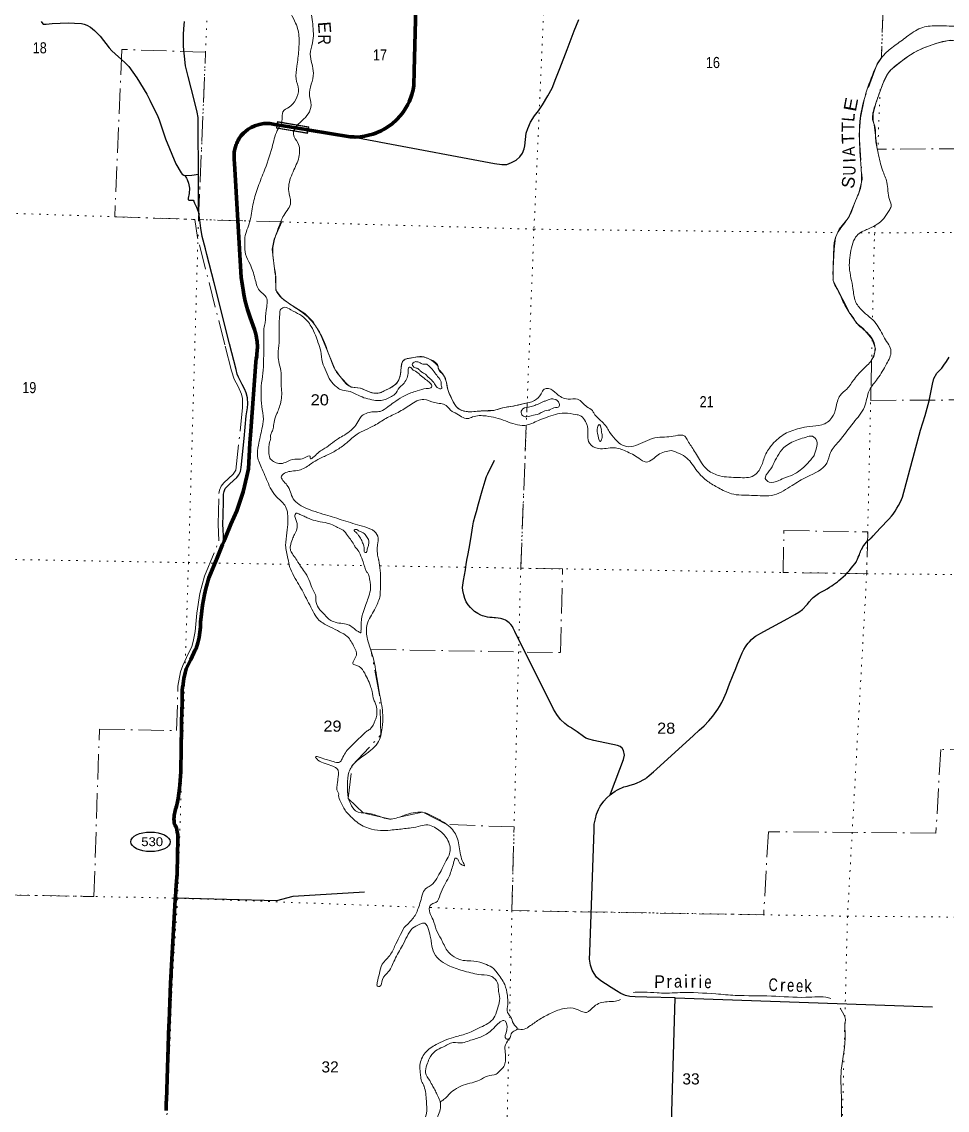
# Model space of a CAD drawing. Header units: feet. Extents: x -1048576 to 137166, y -268550 to 2097152.
# Drawn here: x -138316 to -123722, y 295229 to 312388 of the extents above; entities that cross this region are included whole.
import ezdxf
from ezdxf.enums import TextEntityAlignment as Align

# ---------------------------------------------------------------- set-up
doc = ezdxf.new("R2010")
doc.units = ezdxf.units.FT
doc.header["$LTSCALE"] = 80
doc.linetypes.add('DOT_DASHED', pattern=[7.7, 5, -1.2, 0.3, -1.2])
doc.linetypes.add('DOTTED', pattern=[1.5, 0.3, -1.2])
for name, color, linetype, lineweight in [('17', 7, 'Continuous', 25), ('23', 7, 'Continuous', 70), ('29', 7, 'Continuous', 25), ('39', 7, 'Continuous', 13), ('44', 7, 'DOT_DASHED', 13), ('59', 7, 'Continuous', 13), ('7', 7, 'DOTTED', 13)]:
    doc.layers.add(name, color=color, linetype=linetype, lineweight=lineweight)
doc.layers.add('41', color=7, linetype='Continuous')

msp = doc.modelspace()

# ---------------------------------------------------------------- linework, layer by layer
at = {"layer": '17'}
msp.add_ellipse((-136286.39, 299460.54), major_axis=(309.24, -1), ratio=0.500121, dxfattribs=at)
at = {"layer": '23'}
for points in [[(-133104.69, 310572.77), (-133072.75, 310571.78), (-133057.2, 310571.3), (-132974.45, 310576.37), (-132912.81, 310584.4), (-132848.22, 310597.91), (-132777.72, 310618.18), (-132733.15, 310633.02), (-132728.64, 310634.9), (-132701.03, 310646.46), (-132674.64, 310657.5), (-132651.03, 310669.24), (-132635.31, 310677.06), (-132611.65, 310689.5), (-132561.84, 310719.24), (-132477.47, 310779.49), (-132407.97, 310842.65), (-132346.16, 310909.02), (-132304.21, 310963.3), (-132277.17, 311002.98), (-132229.19, 311082.58), (-132207.34, 311128.24), (-132180.67, 311194.48), (-132166.07, 311243.36), (-132145.79, 311314.93), (-132134.49, 311381.3), (-132129.64, 311614.46), (-132018.3, 315829.45)], [(-134630.06, 307482.21), (-134645.98, 307538.85), (-134713.85, 307726.21), (-134755.67, 307850.26), (-134794.6, 307982.96), (-134811.9, 308086.82), (-134824.88, 308161.82), (-134834.98, 308223.85), (-134845.07, 308295.97), (-134855.16, 308355.11), (-134960.41, 310155.93), (-134965.19, 310214.2), (-134966.89, 310239.42), (-134967.57, 310256.46), (-134968.25, 310276.56), (-134966.55, 310304.16), (-134965.19, 310330.74), (-134960.76, 310357.31), (-134950.88, 310400.59), (-134934.36, 310454.08), (-134926.19, 310472.82), (-134917.67, 310491.9), (-134906.09, 310515.41), (-134890.74, 310541.43), (-134853.91, 310593.38), (-134821.81, 310629.28), (-134789.23, 310660.46), (-134748.62, 310692.57), (-134700.94, 310720.44), (-134643.11, 310748.54), (-134572.05, 310770.5), (-134496.39, 310782.78), (-134448.46, 310783.72), (-134405.72, 310781.73), (-134323.8, 310768.05), (-133800.23, 310681.8), (-133779.91, 310678.5), (-133138.43, 310574.4), (-133122.75, 310573.64), (-133104.69, 310572.77)], [(-135890.19, 298593.82), (-135879.95, 298776.7), (-135869.01, 298896.28), (-135865.64, 298970.39), (-135853.79, 299509.44), (-135857.02, 299567.92), (-135863.48, 299620.23), (-135877, 299678.83), (-135880.13, 299688.33), (-135885.61, 299698.84), (-135897.45, 299720.98), (-135908.63, 299743.11), (-135911.24, 299749.03), (-135913.08, 299755.2), (-135913.99, 299761.45), (-135915.51, 299786.04), (-135915.73, 299820.69), (-135914.17, 299855.8), (-135910.81, 299882.86), (-135905, 299920.42), (-135896.51, 299955.3), (-135885.33, 299989.96), (-135877.15, 300020.29), (-135867.77, 300062.41), (-135851.4, 300143.52), (-135828.42, 300299.28), (-135815.97, 300426.77), (-135808.53, 300561.9), (-135803.13, 300941.81), (-135802.22, 301025.16), (-135799.19, 301193.67), (-135795.25, 301349.47), (-135788.97, 301661.42), (-135788.82, 301689.08), (-135787.38, 301742.24), (-135787.3, 301745.19), (-135786.92, 301773.68), (-135785.98, 301816.04), (-135785.45, 301833.85), (-135785.3, 301848.32), (-135784.77, 301856.58), (-135781.2, 301889.37), (-135779.16, 301906.5), (-135778.78, 301908.92), (-135760.91, 302034.82), (-135740.49, 302122.69), (-135722.23, 302188.05), (-135704.74, 302227.93), (-135652.55, 302332.58), (-135630.06, 302380.8), (-135602.34, 302439.06), (-135585.47, 302474.02), (-135566.99, 302510.58), (-135540.48, 302597.77), (-135520.59, 302681.35), (-135506.13, 302766.53), (-135498.9, 302844.48), (-135495.69, 302922.84), (-135482.44, 303055.43), (-135467.17, 303192.05), (-135435.84, 303361.61), (-135413.35, 303455.64), (-135364.35, 303621.18), (-135237.42, 303937.01), (-135150.26, 304145.34), (-135139.66, 304170.76), (-135127.12, 304200.82), (-135119.97, 304220.76), (-135110.81, 304246.31), (-135018.79, 304466.21), (-134926.77, 304675.88), (-134827.08, 304980.16), (-134765.73, 305225.64), (-134742.72, 305338.14), (-134732.5, 305537.59), (-134717.16, 305747.26), (-134702.65, 305940.59), (-134627.52, 307022.96), (-134618.39, 307077.37), (-134611.34, 307111.82), (-134606.91, 307143.66), (-134602.08, 307210.21), (-134600.65, 307253.93), (-134601.1, 307292.94), (-134602.67, 307318.52), (-134604.75, 307345.4), (-134608.41, 307374.89), (-134612.84, 307404.39), (-134619.89, 307440.19), (-134630.06, 307482.21)], [(-136039.45, 295222.38), (-136038.01, 295281.9), (-136037.04, 295334), (-136036.58, 295359), (-136035.07, 295384), (-135995.09, 296575.34), (-135994.25, 296600.34), (-135993.79, 296625.34), (-135973.15, 297229.64), (-135897.87, 298543.82), (-135896.44, 298568.82), (-135890.19, 298593.82)]]:
    msp.add_lwpolyline(points, dxfattribs=at)
at = {"layer": '29'}
for p, q in [((-135531.6, 309482.51), (-135531.61, 309969.34)), ((-128094.38, 294270.2), (-128011.63, 297003.43)), ((-128011.63, 297003.43), (-123956.01, 296860.87))]:
    msp.add_line(p, q, dxfattribs=at)
for points in [[(-138012.58, 312392.7), (-137999.52, 312374.04), (-137978.88, 312351.74), (-137958.36, 312348.01), (-137930.37, 312351.74), (-137834.44, 312363.01), (-137583.66, 312372.3), (-137484.53, 312368.53), (-137373.73, 312360.13), (-137333.43, 312351.74), (-137292.39, 312336.82), (-137231.32, 312304.78), (-137169.27, 312252.87), (-137082.54, 312162.35), (-136936.64, 311975.47), (-136896.92, 311932.01), (-136688.55, 311744.14), (-136630.15, 311682.03), (-136501.26, 311503.88), (-136342.57, 311247.99), (-136294.37, 311154.11), (-136173.12, 310894.81), (-136150.48, 310839.78), (-136047.13, 310544.51), (-135885.06, 310151.04), (-135803.77, 310004.98), (-135786.98, 309986.33), (-135759, 309967.68), (-135733.15, 309962.02), (-135631.94, 309970.17), (-135530.95, 309987.27)], [(-135531.61, 309969.34), (-135527.31, 310085.84), (-135534.9, 310643.18), (-135534.9, 310878.24), (-135550.06, 310964.18), (-135593.01, 311136.06), (-135646.07, 311343.33), (-135691.56, 311522.79), (-135731.98, 311694.67), (-135766.1, 311997.98), (-135766.1, 312185.02), (-135758.52, 312276.02), (-135750.94, 312392.29)], [(-133104.69, 310572.77), (-133072.75, 310568.25), (-132706, 310499.39), (-132656, 310490.01), (-130863.24, 310153.45), (-130746.63, 310138.87), (-130667.92, 310140.33), (-130595.04, 310168.03), (-130522.18, 310204), (-130462.4, 310258.43), (-130418.68, 310315.3), (-130395.36, 310382.37), (-130385.15, 310431.94), (-130362.56, 310630.24), (-130337.78, 310706.06), (-130292.6, 310803.75), (-130232.84, 310905.82), (-130170.16, 310986.01), (-130103.11, 311076.41), (-130018.57, 311218.21), (-129952.98, 311342.14), (-129894.68, 311492.33), (-129829.09, 311649.8), (-129716.85, 311948.7), (-129603.67, 312247.67), (-129531.91, 312425.57)], [(-135745.84, 309964.8), (-135717.96, 309922.9), (-135706.05, 309900.82), (-135686.24, 309844.56), (-135672.3, 309766.69), (-135676.02, 309679.79), (-135691.62, 309605.27), (-135689.97, 309585.26), (-135682.51, 309577.8), (-135672.01, 309574.55), (-135650.8, 309574.06), (-135628.41, 309577.8), (-135615.36, 309574.06), (-135602.3, 309561.01), (-135590.06, 309528.46), (-135558.96, 309465.16), (-135520.48, 309356.87)], [(-135131.19, 304196.93), (-135143.55, 304468.58), (-135137.74, 304606.02), (-135136.78, 304835.42), (-135133.87, 304941.88), (-135126.13, 304983.5), (-135108.72, 305028.99), (-135073.88, 305068.68), (-135037.12, 305102.55), (-134926.81, 305205.15), (-134894.39, 305243.87), (-134867.3, 305297.1), (-134854.72, 305361.95), (-134810.21, 305819.77), (-134776.35, 306176.92), (-134758.44, 306301.31), (-134753.61, 306367.13), (-134758.44, 306459.08), (-134778.76, 306540.38), (-134801.98, 306602.33), (-134839.72, 306671.05), (-134872.62, 306733.96), (-134899.71, 306786.23), (-134918.09, 306833.65), (-134937.44, 306905.28), (-135039.53, 307310.83), (-135280.45, 308270.02), (-135395.59, 308721.06), (-135420.28, 308809.16), (-135470.06, 309001.04), (-135493.13, 309132.21), (-135507.69, 309258.51), (-135527.12, 309407.89), (-135531.6, 309482.51)], [(-126612.74, 302776.33), (-126237.98, 302981.08), (-126123.3, 303043.39), (-126063.98, 303078.99), (-126005.64, 303124.49), (-125936.81, 303194.21), (-125923.58, 303207.57), (-125897.88, 303244.16), (-125857.47, 303290.64), (-125836.46, 303309.44), (-125796.16, 303341.59), (-125750.18, 303374.72), (-125703.71, 303399.94), (-125660.21, 303422.69), (-125614.73, 303448.9), (-125576.66, 303473.13), (-125543.05, 303493.9), (-125513.88, 303514.67), (-125485.7, 303535.94), (-125455.05, 303559.67), (-125428.85, 303581.43), (-125397.95, 303606.65), (-125362.86, 303637.31), (-125328.25, 303671.44), (-125298.09, 303702.1), (-125263.98, 303739.18), (-125236.79, 303772.32), (-125206.14, 303808.91), (-125178.71, 303844.04), (-125159.92, 303868.76), (-125151.52, 303884.09), (-125138.17, 303917.23), (-125125.81, 303945.42), (-125113.33, 303975.09), (-125107.64, 303990.66), (-125098.74, 304010.94), (-125090.58, 304031.22), (-125082.43, 304052.48), (-125077.48, 304063.61), (-125070.56, 304076.46), (-125052.82, 304109.15), (-125036.76, 304133.88), (-125016.98, 304159.84), (-124996.22, 304184.57), (-124972.49, 304208.55), (-124945.05, 304232.79), (-124926.88, 304245.88), (-124918.47, 304253.54), (-124891.53, 304281.48), (-124777.58, 304403.63), (-124644.84, 304544.32), (-124598.86, 304593.78), (-124576.74, 304624.08), (-124544.11, 304674.02), (-124514.95, 304719.03), (-124491.22, 304762.54), (-124460.57, 304822.38), (-124426.95, 304896.07), (-124144.9, 305950.83), (-124072.58, 306181.42), (-124007.8, 306410.51), (-123956.57, 306672.75), (-123934.73, 306766.2), (-123888.02, 306847.58), (-123809.68, 306925.95), (-123776.53, 306974.18), (-123732.84, 307031.45), (-123689.15, 307102.29)], [(-131078.05, 303035.85), (-131123.25, 303059.05), (-131175.76, 303093.86), (-131240.92, 303152.71), (-131276.99, 303198.28), (-131306.09, 303243.84), (-131331.39, 303297), (-131347.21, 303352.69), (-131362.71, 303421.67), (-131365.24, 303471.04), (-131362.71, 303507.74), (-131351.32, 303577.99), (-131320.32, 303750.13), (-131307.03, 303831.77), (-131295.64, 303898.85), (-131277.93, 304001.36), (-131252.62, 304144.39), (-131225.42, 304307.03), (-131201.38, 304443.1), (-131191.26, 304507.17), (-131165.95, 304598.93), (-131146.97, 304668.55), (-131112.81, 304789.42), (-131054.58, 304992.78), (-131008.62, 305152.13), (-130987.21, 305222.04), (-130968.95, 305260.46), (-130862.43, 305474.6)], [(-130602.88, 302886.92), (-130614.52, 302899.41), (-130630.97, 302914.6), (-130650.89, 302930.74), (-130671.14, 302944.66), (-130686.96, 302953.21), (-130716.78, 302966.34), (-130744.61, 302975.51), (-130766.75, 302981.21), (-130803.13, 302986.27), (-130845.2, 302990.07), (-130867.98, 302991.97), (-130897.4, 302994.5), (-130934.09, 302997.66), (-130971.73, 303002.72), (-131011.27, 303012.53), (-131030.58, 303018.07), (-131052.24, 303025.35), (-131078.05, 303035.85)], [(-129037.46, 300202.14), (-129018.04, 300260.81), (-128829.51, 300759.49), (-128811.8, 300826.58), (-128825.72, 300899.99), (-128849.76, 300934.16), (-128880.12, 300960.74), (-128919.35, 300977.2), (-129297.04, 301056.94), (-129375.48, 301080.99), (-129422.3, 301096.18), (-129458.99, 301118.96), (-129560.21, 301196.17), (-129634.38, 301249.01), (-129646.72, 301255.97), (-129699.39, 301283.51), (-129754.27, 301325.9), (-129819.6, 301388.56), (-129880.33, 301467.03), (-129932.05, 301553.1), (-130538.6, 302773.79), (-130566.75, 302829.8), (-130579.41, 302856.69), (-130602.88, 302886.92)], [(-128649.29, 300375.28), (-128610.12, 300390.81), (-128565.8, 300411.39), (-128515.54, 300436.73), (-128477.55, 300459.69), (-128456.97, 300473.54), (-128420.96, 300504.82), (-128354.88, 300564.59), (-128308.57, 300606.95), (-127723.26, 301139.05), (-127635.96, 301218.09), (-127555.02, 301291.4), (-127479.83, 301367.26), (-127417.38, 301442.48), (-127341.86, 301549.58), (-127313.31, 301593.6), (-127276.15, 301658.29), (-127243.26, 301724.84), (-127204.6, 301821.88), (-127170.39, 301909.25), (-127143.25, 301977.14), (-127117.22, 302040.97), (-127086.28, 302117.36), (-127067.56, 302165.04), (-127021.65, 302278.81), (-126982.22, 302375.17), (-126956.76, 302440.07), (-126928.32, 302493.99), (-126905.36, 302531.94), (-126880.4, 302566.38), (-126860.44, 302592.35), (-126841.97, 302613.32), (-126807.29, 302650.76), (-126766.36, 302687.21), (-126744.9, 302701.69), (-126612.74, 302776.33)], [(-129037.46, 300202.14), (-128997.38, 300232.65), (-128956.7, 300260.49), (-128919.45, 300281.91), (-128877.48, 300302.05), (-128850.93, 300313.61), (-128820.95, 300325.18), (-128766.99, 300338.89), (-128740.02, 300346.6), (-128649.29, 300375.28)], [(-128011.63, 297003.43), (-128459.68, 297010.83), (-128643.74, 297016.74), (-128726.17, 297020.68), (-128797.04, 297035.45), (-128867.91, 297068.92), (-128935.82, 297109.29), (-129023.42, 297164.43), (-129108.56, 297220.55), (-129167.62, 297256.98), (-129210.93, 297287.5), (-129251.28, 297328.86), (-129290.65, 297383.01), (-129323.13, 297439.13), (-129349.71, 297513.96), (-129363.49, 297611.44), (-129360.05, 297718.76), (-129288.97, 299649.67), (-129287.28, 299736.23), (-129271.16, 299825.33), (-129250.8, 299898.31), (-129221.95, 299970.45), (-129193.11, 300023.91), (-129138.82, 300100.71), (-129093.85, 300149.08), (-129037.46, 300202.14)], [(-135880.31, 298579.22), (-134292.24, 298537.62), (-134034.48, 298606.28), (-132913.66, 298673.25)]]:
    msp.add_lwpolyline(points, dxfattribs=at)
at = {"layer": '39'}
msp.add_line((-134029.03, 310664.29), (-133970.59, 310761.67), dxfattribs=at)
for points in [[(-139726.18, 284721.75), (-139786.61, 284683.23), (-139865.18, 284636.58), (-139935.68, 284589.96), (-139981.99, 284555.51), (-140024.23, 284506.92), (-140030.24, 284490.75), (-140030.24, 284490.75), (-140086.75, 284492.64)], [(-136026.2, 321864.13), (-136066.15, 321718.57), (-136083.8, 321538.72), (-136115.55, 321350.76), (-136155.26, 321122.37), (-136126.4, 320908.28), (-136085.58, 320748.76), (-136069.12, 320637.68), (-135994.33, 320593.4), (-135983.99, 320506.55), (-135975.71, 320431.81), (-135997.92, 320437.82), (-136038.29, 320439.75), (-136037.95, 320322.57), (-136035.75, 320257.93), (-135964.53, 320052.01), (-135911.7, 319922.83), (-135818.39, 319753.33), (-135688.63, 319541.48), (-135589.4, 319420.48), (-135488.21, 319317.67), (-135413.36, 319251.17), (-135358.76, 319210.88), (-135277.92, 319170.66), (-135199.1, 319126.39), (-135205.05, 319090.01), (-135164.59, 319057.77), (-135069.59, 319001.41), (-135002.71, 318900.55), (-134945.92, 318801.68), (-134865.03, 318741.25), (-134814.37, 318668.63), (-134769.5, 318503.06), (-134755.25, 318458.64), (-134736.8, 318357.67), (-134738.32, 318181.89), (-134764.01, 317989.9), (-134789.74, 317814.07), (-134920.38, 317629.93), (-135024.97, 317508.47), (-135226.45, 317396.9), (-135385.6, 317303.61), (-135508.22, 317135.64), (-135626.4, 316826.27), (-135683.76, 316418.03), (-135697.03, 316116.96), (-135647.88, 315866.55), (-135646.92, 315529.15), (-135589.46, 315193.9), (-135519.89, 314858.68), (-135430.29, 314576.03), (-135347.2, 314452.98), (-135280.56, 314434.94), (-135258.35, 314430.95), (-135252.3, 314430.97), (-135118.77, 314312.07), (-134926.26, 314029.65), (-134798.82, 313924.87), (-134584.27, 313697.06), (-134450.55, 313509.46), (-134268.02, 313190.66), (-134160.31, 312924.21), (-134105.26, 312728.36), (-134066.3, 312510.25), (-133997.28, 312366.96), (-133944.14, 312132.72), (-133949.65, 311942.79), (-133977.17, 311686.15), (-133990.74, 311488.12), (-133951.92, 311322.54), (-133995.86, 311160.81), (-134100.46, 311043.4), (-134197.11, 310970.45), (-134212.15, 310844.71), (-134224.93, 310774.39)], [(-135735.61, 321860.74), (-135773.67, 321763.68), (-135791.43, 321624.23), (-135833.33, 321456.45), (-135895.33, 321260.34), (-135921.1, 321098.65), (-135927.05, 321062.27), (-135898.27, 320876.46), (-135851.35, 320698.78), (-135782.26, 320529.22), (-135705.11, 320365.75), (-135630.05, 320226.51), (-135599.67, 320190.21), (-135498.5, 320093.46), (-135314.39, 319928.21), (-135166.69, 319791.15), (-135073.7, 319736.81), (-135025.19, 319708.64), (-134851.08, 319509.01), (-134745.87, 319414.29), (-134571.88, 319259.11), (-134414.09, 319124.11), (-134324.99, 319015.21), (-134308.52, 318900.08), (-134298.09, 318780.91), (-134249.23, 318631.51), (-134222.52, 318463.88), (-134232.26, 318340.62), (-134243.97, 318201.19), (-134243.76, 318126.43), (-134237.58, 318084.02), (-134214.99, 317946.69), (-134224.54, 317758.77), (-134258.48, 317629.39), (-134296.64, 317566.68), (-134399.21, 317443.21), (-134526.05, 317341.9), (-134678.92, 317165.79), (-134787.43, 317005.94), (-134902, 316844.05), (-134994.28, 316653.93), (-135048.29, 316488.14), (-135153.32, 316300.08), (-135330.51, 315875.66), (-135369.52, 315750.45), (-135390.66, 315586.21), (-135362.16, 315453.02), (-135353.41, 315212.62), (-135308.27, 314952.09), (-135300.1, 314919.78), (-135162.08, 314637.24), (-134959.74, 314447.79), (-134763.6, 314310.84), (-134585.68, 314192.04), (-134527, 314135.6), (-134344.9, 313968.32), (-134174.63, 313700), (-134044.76, 313449.76), (-133918.92, 313195.48), (-133819.29, 312931.04), (-133770.03, 312640.22), (-133728.85, 312353.42), (-133730.01, 312054.4), (-133765.84, 311878.55), (-133716.55, 311577.63), (-133778.11, 311227.97), (-133753.45, 311074.48), (-133799.47, 310936.99), (-133892, 310831.73), (-133970.59, 310761.67)], [(-122561.68, 319002.39), (-122662.86, 318942.36), (-122803.9, 318863.25), (-122946.8, 318733.63), (-123095.62, 318551.46), (-123220.22, 318371.37), (-123359, 318209.43), (-123570.27, 317992.78), (-123735.36, 317859.07), (-123920.63, 317723.29), (-124121.77, 317492.52), (-124232.15, 317280.13), (-124254.08, 317187.15), (-124249.98, 317164.93), (-124192.86, 316946.86), (-124155.89, 316722.69), (-124157.54, 316593.38), (-123995.14, 316254.33), (-123829.24, 316107.21), (-123701.87, 316022.64), (-123511.82, 315897.81), (-123228.77, 315708.53), (-123072.89, 315535.13), (-122868.63, 315382.04), (-122789.54, 315244.83), (-122768.61, 314982.23), (-122776.08, 314772.1), (-122793.81, 314618.51), (-122837.32, 314309.3), (-122841.01, 314186.05), (-122840.14, 313883), (-122821.32, 313652.72), (-122776.29, 313430.58), (-122684.93, 313234.82), (-122636.09, 313093.5), (-122643.52, 312869.22), (-122642.8, 312614.66), (-122660.56, 312473.2), (-122680.46, 312376.18), (-122702.54, 312333.7), (-122875.51, 312133.3), (-123054.93, 312068.24), (-123250.64, 312057.7), (-123410.07, 312061.38), (-123658.37, 312093.15), (-123928.62, 312035.98), (-124160.43, 311944.54), (-124303.48, 311867.45), (-124392.09, 311802.6), (-124641.73, 311593.94), (-124768.1, 311328.99), (-124872.18, 311029.75), (-124893.81, 310827.66), (-124873.47, 310773.16), (-124850.54, 310516.63), (-124811.63, 310318.72), (-124742.25, 310048.15), (-124673.1, 309858.39), (-124631.96, 309583.71), (-124607.43, 309474.67), (-124639.54, 309413.99), (-124723.94, 309286.51), (-124951.52, 309128.42), (-125108.7, 309051.29), (-125181.1, 308966.27), (-125231.14, 308822.72), (-125264.56, 308511.51), (-125209.14, 308182.31), (-125170.23, 307982.39), (-125064.88, 307837.16), (-124846.35, 307633.59), (-124710.48, 307399.54), (-124609, 307193.69), (-124679.06, 306995.54), (-124819.65, 306762.88), (-124948.28, 306578.74), (-125028.25, 306315.91), (-125201.09, 306067.02), (-125432.32, 305773.55), (-125562.98, 305595.47), (-125621.03, 305429.67), (-125931.18, 305214.82), (-126168.91, 305076.9), (-126451.01, 304930.8), (-126806.15, 304921.92), (-127125.07, 304947.47), (-127329.15, 305039.95), (-127498.95, 305142.61), (-127664.88, 305303.87), (-127828.93, 305509.57), (-128071.43, 305630.25)], [(-125004.01, 311261.79), (-124861.82, 311639.92), (-124699.07, 311888.78), (-124525.92, 312028.58), (-124332.61, 312172.46), (-124108.97, 312300.24), (-123868.9, 312323), (-123511.7, 312315.72), (-123108.17, 312338.85), (-122995.3, 312389.61), (-122890.68, 312498.95), (-122810.8, 312792.08), (-122876.02, 313018.21), (-122951.22, 313205.93), (-123002.26, 313413.92), (-123008.99, 313652.3), (-123082.25, 313866.29), (-123129.09, 314013.68), (-123077.22, 314225.93), (-123021.26, 314413.95), (-123035.61, 314492.71), (-123033.66, 314518.98), (-123033.84, 314581.61), (-123009.69, 314603.89), (-122981.73, 314706.99), (-123030.79, 314925.08), (-123030.87, 314953.36), (-123081.79, 315118.91), (-123159.23, 315383.41), (-123363.5, 315544.58), (-123553.57, 315675.47), (-123937.89, 315993.83), (-124140.17, 316163.08), (-124324.43, 316380.87), (-124339.21, 316611.16), (-124396.36, 316835.29), (-124473.84, 317115.94), (-124424.16, 317384.76), (-124195.17, 317757.02), (-124048.23, 317886.65), (-123862.93, 318012.33), (-123601.24, 318239.19), (-123432.4, 318473.93), (-123328, 318662.06), (-123193.27, 318828.03), (-123155.02, 318862.46), (-122923.29, 318980.16), (-122768.09, 319043.14), (-122645.15, 319097.97), (-122560.68, 319147.33)], [(-133374.27, 306899.26), (-133275.02, 306770.18), (-133135.4, 306637.15), (-132979.94, 306611.24), (-132840.54, 306554.98), (-132664.93, 306539.21), (-132602.46, 306569.66), (-132511.77, 306612.29), (-132401.02, 306695.37), (-132350.87, 306800.54), (-132335.1, 306929.88), (-132291.06, 307055.24), (-132186.21, 307085.78), (-131990.53, 307106.42), (-131909.73, 307078.32), (-131754.01, 306961.49), (-131745.81, 306917.06), (-131664.81, 306818.24), (-131620.08, 306703.18), (-131587.38, 306557.79), (-131538.65, 306452.84), (-131467.65, 306323.7), (-131308, 306243.24), (-131186.93, 306243.51), (-131080, 306251.83), (-130874.19, 306260.38), (-130749.18, 306297.02), (-130563.61, 306329.76), (-130410.35, 306364.45), (-130228.88, 306417.39), (-130126.26, 306520.66), (-130078.04, 306595.52), (-130009.46, 306605.78), (-129882.09, 306525.25), (-129702.25, 306438.78), (-129550.9, 306439.11), (-129403.24, 306316.2), (-129318.31, 306257.8), (-129289.93, 306211.4), (-129168.49, 306084.39), (-129097.63, 306003.74), (-129055.04, 305931.1), (-128957.84, 305810.09), (-128872.85, 305729.47), (-128743.59, 305689.35), (-128598.38, 305722.01), (-128451.26, 305786.99), (-128291.98, 305835.83), (-128142.66, 305842.23), (-128007.51, 305860.71), (-127862.21, 305857), (-127825.73, 305804.55), (-127722.35, 305641.14), (-127598.67, 305437.36), (-127495.41, 305318.39), (-127309.51, 305229.91), (-127016.82, 305202.28), (-126772.73, 305233.13), (-126654.09, 305380.89), (-126592.03, 305554.77), (-126475.49, 305730.81), (-126282.22, 305890.85), (-126054.44, 305978.23), (-125893.09, 306008.9), (-125697.41, 306033.58), (-125540.34, 306147.08), (-125478.21, 306298.74), (-125412.18, 306494.86), (-125305.52, 306598.14), (-125186.91, 306755.99), (-125034.03, 306926.05), (-124907.3, 307067.76), (-124867.61, 307302.21), (-125009.46, 307509.98), (-125118.7, 307604.7), (-125201.74, 307711.59), (-125337.54, 307921.4), (-125428.92, 308119.19), (-125518.24, 308304.86), (-125520.65, 308444.26), (-125520.95, 308549.32), (-125513.45, 308749.35), (-125493.84, 308949.41), (-125417.63, 309113.23), (-125264.87, 309327.73), (-125172.69, 309554.22), (-125084.57, 309790.79), (-125081.37, 310081.73), (-125107.05, 310594.84), (-125095.69, 310859.54), (-125004.01, 311261.79)], [(-134224.93, 310774.39), (-134286.7, 310672.09), (-134369.05, 310406.38), (-134501.12, 310016.16), (-134599.27, 309759.36), (-134671.19, 309504.63), (-134722.89, 309233.79), (-134796.84, 308985.12), (-134800.56, 308871.97), (-134786.01, 308724.52), (-134714.93, 308565.07), (-134639.63, 308343), (-134566.43, 308151.23), (-134463.22, 308046.4), (-134462.63, 307840.33), (-134480.23, 307644.31), (-134498.13, 307553.36)], [(-134028.98, 310664.53), (-134032.62, 310609.17), (-133963.65, 310482.05), (-133946.85, 310251.76), (-134037.01, 310023.26), (-134108.9, 309760.45), (-134106.77, 309720.05), (-134075.99, 309542.33), (-134184.37, 309333.99), (-134266.57, 309145.91), (-134304.61, 309040.77), (-134354.46, 308828.52), (-134329.3, 308499.26), (-134308.61, 308319.5), (-134302.08, 308151.82), (-134160.35, 307988.49), (-133986.47, 307869.68), (-133778.15, 307706.5), (-133636.36, 307520.94), (-133543, 307333.26), (-133465.7, 307117.26), (-133374.27, 306899.26)], [(-134228.46, 306396.3), (-134216.68, 306511.49), (-134225.12, 306640.77), (-134227.43, 306743.8), (-134229.86, 306887.24), (-134264.58, 307032.63), (-134272.99, 307151.81), (-134259.37, 307327.61), (-134255.79, 307489.25), (-134258.24, 307638.75), (-134248.53, 307772.11), (-134228.6, 307859.03), (-134168.14, 307887.46), (-134071.16, 307847.27), (-133931.7, 307770.8), (-133814.38, 307674.09), (-133751.57, 307583.32), (-133682.56, 307446.09), (-133645.93, 307337.07), (-133601.13, 307195.75), (-133574.39, 307018.01), (-133517.48, 306876.72), (-133446.44, 306731.41), (-133353.33, 306632.62), (-133288.63, 306590.34), (-133169.5, 306566.36), (-133038.19, 306514.13), (-132920.99, 306461.86), (-132797.81, 306429.81), (-132672.65, 306415.95), (-132587.94, 306432.3), (-132507.33, 306470.87), (-132434.81, 306515.48), (-132360.45, 306620.71), (-132304.1, 306673.36), (-132249.85, 306756.32), (-132223.87, 306845.27), (-132201.95, 306942.3), (-132179.74, 306938.31), (-132155.43, 306908.06), (-132104.9, 306877.86), (-132034.1, 306819.43), (-131947.13, 306750.94), (-131878.36, 306692.5), (-131849.95, 306638.01), (-131866.04, 306619.8), (-131936.63, 306607.51), (-132079.8, 306568.81), (-132182.63, 306536.25), (-132313.62, 306475.35), (-132450.58, 306384.12), (-132543.22, 306317.24), (-132662.08, 306246.27), (-132748.83, 306240.01), (-132837.6, 306229.71), (-132932.33, 306191.11), (-132986.65, 306132.4), (-133048.92, 306031.24), (-133121.33, 305950.26), (-133228.07, 305873.25), (-133320.74, 305818.49), (-133447.61, 305727.29), (-133566.44, 305646.21), (-133649.02, 305589.46), (-133767.84, 305506.36), (-133769.95, 305538.68), (-133866.72, 305506.14), (-133971.62, 305493.78), (-134116.83, 305463.15), (-134203.5, 305426.59), (-134259.99, 305424.44), (-134346.86, 305456.57), (-134403.52, 305510.99), (-134417.91, 305603.9), (-134418.02, 305644.3), (-134418.17, 305696.83), (-134410.25, 305749.38), (-134406.28, 305771.61), (-134390.29, 305826.2), (-134394.41, 305854.47), (-134378.42, 305909.06), (-134354.39, 305973.76), (-134336.51, 306072.8), (-134294.52, 306210.28), (-134260.45, 306291.17), (-134230.47, 306392.25)], [(-134498.13, 307553.36), (-134497.49, 307329.1), (-134502.75, 307048.26), (-134512.27, 306848.22), (-134539.94, 306644.1), (-134543.63, 306522.87), (-134530.95, 306324.91), (-134506.16, 306120.91), (-134527.93, 305973.37), (-134583.69, 305712.62), (-134597.32, 305536.82), (-134524.09, 305332.93), (-134412.36, 305074.58), (-134341.38, 304951.49), (-134288.74, 304891), (-134157.16, 304745.83), (-134120.16, 304507.51), (-134133.79, 304333.73), (-134155.41, 304133.67), (-134118.5, 303927.68), (-134087.83, 303786.32), (-134079.69, 303764.11), (-134002.58, 303612.76), (-133862.62, 303362.55), (-133722.61, 303092.14), (-133649.63, 302975.12), (-133570.75, 302910.65), (-133445.44, 302844.26), (-133303.98, 302771.84), (-133182.69, 302697.36), (-133073.23, 302527.89), (-133038.56, 302400.69), (-133090.63, 302259.15), (-133030.04, 302241.1), (-132924.82, 302144.36), (-132817.22, 301916.3), (-132790.74, 301831.51), (-132766.15, 301698.22), (-132735.7, 301635.66), (-132717.23, 301528.62), (-132719.05, 301457.9), (-132741.02, 301377.04), (-132829.4, 301233.4), (-132881.77, 301200.95), (-132932.08, 301152.35), (-133020.64, 301069.32), (-133083.01, 301002.51), (-133149.43, 300941.75), (-133263.96, 300769.76), (-133304.16, 300715.12), (-133328.37, 300711.03), (-133425.29, 300731.01), (-133592.93, 300783.16), (-133683.77, 300795.08), (-133679.72, 300789.03), (-133645.3, 300748.7), (-133530.12, 300696.43), (-133410.94, 300652.25), (-133332.08, 300595.86), (-133325.99, 300583.75), (-133333.68, 300452.41), (-133335.56, 300401.9), (-133329.04, 300240.28), (-133316.87, 300218.08), (-133318.87, 300212.02), (-133298.43, 300119.13), (-133239.54, 299991.98), (-133130.2, 299860.9), (-133057.36, 299792.37), (-132847.15, 299673.64), (-132659.38, 299639.72), (-132501.99, 299644.11), (-132387, 299656.49), (-132175.18, 299681.21), (-132027.95, 299709.83), (-131914.99, 299726.24), (-131809.95, 299690.11), (-131640.04, 299551.09), (-131560.76, 299347.21), (-131578.65, 299250.19), (-131640.88, 299134.89), (-131703.06, 299005.45), (-131773.34, 298882.05), (-131859.81, 298774.78), (-131928.31, 298736.24), (-131990.63, 298651.25), (-132028.59, 298517.82), (-132064.6, 298410.66), (-132102.69, 298319.66), (-132154.94, 298244.79), (-132285.72, 298107.11)], [(-131994.23, 306991.25), (-131930.93, 306987.76), (-131880.05, 306949.18), (-131814.41, 306870.38), (-131758.62, 306795.69), (-131704.47, 306709.51), (-131700.67, 306656.53), (-131694.47, 306606.04), (-131724.74, 306603.95), (-131763.12, 306620.03), (-131805.67, 306680.54), (-131832.01, 306716.85), (-131882.52, 306764.5), (-131921.08, 306801.44), (-131960.46, 306838.37), (-131997.39, 306857.25), (-132038.41, 306890.9), (-132072.74, 306922.38), (-132117.17, 306936.43), (-132145.48, 306956.57), (-132161.7, 306980.78), (-132141.61, 307013.15), (-132111.38, 307029.38), (-132089.19, 307029.43), (-132069.59, 307027.97), (-132019.54, 307002.53), (-131993.54, 306990.84)], [(-128071.43, 305630.25), (-128281.11, 305563.11), (-128363.64, 305492.21), (-128470.47, 305447.52), (-128585.67, 305507.88), (-128789.8, 305618.54), (-128977.62, 305672.67), (-129221.76, 305660), (-129365.28, 305744.53), (-129392.2, 305982.87), (-129404.46, 306039.41), (-129542.12, 306190.63), (-129576.44, 306196.62), (-129758.13, 306220.45), (-130042.47, 306151.12), (-130165.43, 306104.38), (-130385.16, 306025.09), (-130688.06, 306095.13), (-130993, 306173.23), (-131206.86, 306158.61), (-131283.47, 306132.18), (-131479.47, 306220.63), (-131529.98, 306242.74), (-131625.1, 306337.49), (-131806.85, 306383.55), (-131976.5, 306435.7), (-132188.15, 306350.37), (-132381.53, 306230.73), (-132572.97, 306135.35), (-132754.27, 306023.82), (-133028.32, 305885.82), (-133189.38, 305752.12), (-133336.39, 305644.71), (-133503.62, 305555.44), (-133664.84, 305478.3), (-133771.59, 305407.35), (-133942.87, 305318.07), (-134059.87, 305303.67), (-134152.63, 305281.23), (-134221.08, 305224.51), (-134133.91, 305083.28), (-134036.43, 304869.34), (-133811.99, 304712.26), (-133488.8, 304603.89), (-133208.05, 304515.62), (-132907.11, 304423.36), (-132753.54, 304350.97), (-132696.74, 304248.06), (-132700.58, 304181.38), (-132708.14, 304001.55), (-132689.73, 303914.72), (-132687.68, 303900.58), (-132663, 303739.01), (-132662.04, 303403.63), (-132662.01, 303391.51), (-132711.92, 303203.5), (-132752.04, 303118.56), (-132868.44, 302892.02), (-132869.85, 302681.9), (-132790.39, 302415.39), (-132712.6, 302025.64), (-132667.46, 301765.11), (-132624.21, 301458.11), (-132633.72, 301258.08), (-132705.68, 301015.47), (-132820.36, 300896.02), (-132864.66, 300861.57), (-133051.92, 300717.71), (-133158.43, 300559.88), (-133178.04, 300361.84), (-133167.36, 300153.77), (-133130.78, 300062.94), (-133051.75, 299947.95), (-132868.01, 299912), (-132706.45, 299871.95), (-132490.38, 299817.89), (-132282.7, 299880.98), (-132145.59, 299917.66), (-131994.26, 299926.08), (-131830.62, 299861.8), (-131664.88, 299769.23), (-131561.75, 299692.69), (-131446.2, 299509.1), (-131397.04, 299254.64), (-131356.34, 299135.53), (-131338.07, 299097.19), (-131336.03, 299089.11), (-131396.63, 299111.2), (-131422.98, 299149.52), (-131449.34, 299193.91), (-131485.69, 299203.93)], [(-129986.29, 306266.41), (-130091.16, 306243.95), (-130157.66, 306209.45), (-130280.66, 306176.85), (-130379.5, 306160.47), (-130428.01, 306190.66), (-130432.27, 306267.43), (-130325.6, 306314.72), (-130241.9, 306334.42), (-130172.98, 306362.32), (-130087.58, 306401.54), (-130041.21, 306417.81), (-129984.77, 306440.16), (-129924.23, 306440.3), (-129839.28, 306371.8), (-129849.21, 306317.22), (-129900.57, 306304.87), (-129992.35, 306268.42)], [(-129178.2, 305953.05), (-129165.89, 305880.34), (-129163.8, 305856.1), (-129169.74, 305815.68), (-129179.76, 305789.39), (-129189.79, 305771.19), (-129228.39, 305860), (-129236.84, 305993.32), (-129210.73, 306037.83), (-129176.2, 305959.11)], [(-125819.13, 305550.45), (-125931.03, 305419.36), (-126042.62, 305317.58), (-126121.39, 305265.05), (-126269.08, 305202.67), (-126379.01, 305157.24), (-126530.28, 305130.64), (-126590.98, 305187.07), (-126528.77, 305306.41), (-126450.45, 305441.95), (-126378.17, 305571.42), (-126271.58, 305696.92), (-126066.05, 305802.44), (-125947.1, 305841.09), (-125848.25, 305853.43), (-125779.42, 305776.82), (-125785.17, 305669.72), (-125823.45, 305538.41)], [(-132825.99, 303574.99), (-132821.88, 303548.74), (-132819.51, 303425.5), (-132853.46, 303302.18), (-132889.5, 303203.1), (-132933.53, 303075.72), (-132957.46, 302974.65), (-132965.26, 302879.68), (-132965.13, 302833.21), (-132965.08, 302815.03), (-132967.01, 302784.72), (-132970.95, 302752.38), (-132981.06, 302758.42), (-133031.6, 302788.61), (-133090.24, 302832.93), (-133171.11, 302883.26), (-133286.2, 302905.22), (-133401.29, 302931.23), (-133475.35, 302970.88), (-133537.02, 303037.72), (-133636, 303146.88), (-133678.7, 303261.94), (-133685.01, 303352.85), (-133727.63, 303437.61), (-133772.37, 303558.73), (-133843.39, 303693.93), (-133906.21, 303784.71), (-133981.2, 303899.7), (-134033.9, 303980.39), (-134076.48, 304053.03), (-134080.73, 304127.77), (-134048.74, 304232.9), (-134014.65, 304305.71), (-133976.55, 304392.67), (-133972.72, 304463.4), (-133989.04, 304525.99), (-134009.4, 304588.58), (-133987.36, 304643.17), (-133930.79, 304621.08), (-133876.22, 304600.62), (-133814.55, 304569.78), (-133691.2, 304523.51), (-133531.88, 304492.66), (-133413.68, 304456.67), (-133334.9, 304414.32), (-133248, 304372.08), (-133179.15, 304289.4), (-133067.7, 304126.01), (-133063.64, 304117.93), (-133029.21, 304075.58), (-132980.55, 303992.86), (-132931.77, 303871.75), (-132872.79, 303712.27), (-132866.72, 303704.2), (-132825.99, 303574.99)], [(-132850.06, 304231.55), (-132841.84, 304179.04), (-132855.79, 304118.4), (-132871.76, 304057.75), (-132885.79, 304023.38), (-132901.92, 304019.3), (-132916.2, 304073.82), (-132924.43, 304128.35), (-132946.8, 304188.91), (-132983.34, 304263.58), (-133003.6, 304291.82), (-133033.96, 304326.1), (-133076.49, 304376.51), (-133044.22, 304384.66), (-133003.8, 304364.55), (-132951.28, 304344.46), (-132888.56, 304288.04), (-132849.62, 304228.71)], [(-131485.69, 299203.93), (-131515.66, 299098.81), (-131581.69, 298902.69), (-131651.96, 298775.25), (-131718.13, 298627.61), (-131784.38, 298506.24), (-131818.65, 298494.04), (-131875.05, 298457.55), (-131880.77, 298342.38), (-131830, 298229.35), (-131779.11, 298073.9), (-131702.01, 297928.61), (-131606.64, 297744.97), (-131353.96, 297591.99), (-131236.89, 297582.15), (-131047.1, 297548.23), (-130988.51, 297524.12), (-130879.37, 297463.75), (-130822.68, 297399.23), (-130701.06, 297209.58), (-130658.2, 297039.97), (-130653.75, 296894.52), (-130655.41, 296771.27), (-130594.6, 296676.45), (-130545.87, 296571.5), (-130501.3, 296508.97), (-130537.56, 296486.67), (-130597.94, 296431.98), (-130625.99, 296359.18), (-130678.44, 296355.03), (-130666.74, 296496.48), (-130713.58, 296645.88), (-130790.14, 296605.3), (-130912.9, 296485.82), (-131070.02, 296386.47), (-131261.55, 296323.41), (-131366.4, 296292.87), (-131511.7, 296294.57), (-131676.97, 296225.5), (-131789.81, 296166.66), (-131890.35, 296039.15), (-131926.4, 295944.12), (-131948.24, 295818.81), (-131881.3, 295695.71), (-131834.62, 295604.9), (-131812.33, 295570.61), (-131775.79, 295495.94), (-131710.7, 295314.25), (-131762.59, 295112.1), (-131792.59, 295019.09), (-131812.52, 294930.15), (-131854.55, 294806.82), (-132031.39, 294549.84), (-132210.69, 294442.36), (-132434.36, 294328.72), (-132555.31, 294284), (-132682.35, 294251.39), (-132773.04, 294210.78), (-132976.73, 294163.85), (-133067.81, 294260.62), (-133213.58, 294425.97), (-133379.22, 294484.18), (-133532.52, 294459.6), (-133698.05, 294479.43), (-133881.56, 294434.57), (-134095.15, 294324.99), (-134189.6, 294185.37), (-134233.84, 294132.75), (-134304.21, 294039.65), (-134406.71, 293895.98), (-134499.18, 293768.49), (-134635.87, 293584.33), (-134692.12, 293493.29), (-134790.6, 293353.66), (-134857.05, 293303), (-135022.21, 293191.51), (-135070.6, 293179.28), (-135125.27, 293241.79), (-135141.44, 293253.88), (-135292.88, 293283.84), (-135415.86, 293243.16), (-135542.84, 293188.33), (-135688.12, 293185.98), (-135865.56, 293135.07), (-135901.82, 293110.75), (-136057.05, 293057.87), (-136206.35, 293047.43), (-136333.43, 293028.97), (-136436.11, 292943.88), (-136458.07, 292863.02), (-136431.74, 292826.71)], [(-132285.72, 298107.11), (-132359.98, 297965.52), (-132436.22, 297811.8), (-132526.58, 297651.99), (-132631.17, 297532.55), (-132677.16, 297382.94), (-132711.06, 297241.44), (-132704.84, 297182.87), (-132676.58, 297180.91), (-132628.46, 297288.1), (-132531.95, 297413.58), (-132435.62, 297599.66), (-132311.15, 297828.24), (-132240.93, 297969.82), (-132152.5, 298097.31), (-132039.68, 298162.21), (-131985.25, 298180.51), (-131875.68, 297970.64), (-131859.31, 297893.91), (-131830.62, 297740.42), (-131595.89, 297514.67), (-131363.59, 297430.34), (-131107.13, 297370.3), (-130937.55, 297346.44), (-130874.92, 297318.29), (-130805.98, 297203.29), (-130793.5, 297076.03), (-130787.39, 297053.82), (-130787.02, 296924.52), (-130818.99, 296813.33), (-130871.09, 296683.91), (-131082.55, 296535.95), (-131207.5, 296477.08), (-131304.25, 296436.46), (-131509.91, 296377.41), (-131782.02, 296263.66), (-131953.18, 296133.97), (-132037.37, 295937.81), (-132033, 295820.64), (-132022.66, 295733.78), (-132012.44, 295687.34), (-131973.89, 295612.67), (-131971.85, 295606.62), (-131934.87, 295376.38), (-131936.32, 295176.36), (-131978.29, 295034.84), (-132036.45, 294907.43), (-132060.52, 294856.87), (-132141.03, 294781.93), (-132374.53, 294577.35), (-132539.66, 294457.78), (-132618.22, 294407.1), (-132741.28, 294392.68), (-132925.05, 294440.75), (-133090.7, 294503.01), (-133326.94, 294550.97), (-133589.58, 294657.46), (-133724.94, 294709.69), (-133993.04, 294608.07), (-134202.43, 294439.91), (-134304.78, 294239.67), (-134348.93, 294154.71), (-134485.83, 294041.27), (-134624.85, 293964.18), (-134806.22, 293878.92), (-134993.34, 293684.55), (-135164.69, 293621.53), (-135336.01, 293546.39), (-135575.89, 293456.96), (-135819.95, 293416.01), (-136130.43, 293314.29), (-136436.73, 293164.1), (-136495.05, 293093.26), (-136555.35, 293008.27), (-136619.34, 292802.05), (-136629.24, 292737.37), (-136697.27, 292531.14), (-136699.1, 292466.49), (-136632.12, 292331.27), (-136603.7, 292270.73), (-136629.65, 292173.69), (-136615.01, 291991.89), (-136606.09, 291694.92), (-136532.8, 291468.81), (-136504.26, 291369.87), (-136491.9, 291281.01), (-136469.22, 291111.35), (-136454.53, 290913.39), (-136434.08, 290818.47), (-136353.39, 290830.78), (-136298.83, 290804.64)], [(-128667.89, 297084.58), (-128666.58, 297084.84), (-128571.75, 297091.12), (-128503.14, 297091.27), (-128297.27, 297079.61), (-128267, 297077.66), (-127936.06, 297082.44), (-127368.96, 297062.87), (-127065.12, 297040.08), (-126495.44, 297028.68), (-125952.34, 297009.68), (-125758.64, 297017.28), (-125595.33, 297002.09), (-125555.99, 296989.98)], [(-130501.66, 296508.13), (-130394.34, 296507.19), (-130293.6, 296563.99), (-130144.56, 296665.34), (-129959.19, 296764.75), (-129761.62, 296831.87), (-129573.93, 296824.2), (-129408.3, 296772.05), (-129291.52, 296865.25), (-129083.89, 296940.46), (-128952.74, 296946.82), (-128873.36, 296972.07)], [(-125408.33, 296838.31), (-125392.62, 296809.34), (-125327.62, 296659.98), (-125335.48, 296585.21), (-125331.01, 296431.67), (-125393.95, 295859.77), (-125390.78, 295455.7), (-125391.78, 295098.1), (-125421.11, 294770.74), (-125430.76, 294615.15), (-125391.97, 294457.65), (-125300.54, 294241.68), (-125187.28, 294151.01), (-125005.8, 294199.91), (-124842.47, 294244.72), (-124684.86, 294170.32), (-124470.95, 294170.8), (-124315.56, 294169.13), (-124121.88, 294185.73), (-123800.95, 294158.16), (-123518.55, 294199.2), (-123318.74, 294189.55), (-123185.07, 294022.16), (-123071.79, 293925.44), (-122948.48, 293848.94), (-122768.61, 293756.41), (-122701.3, 293731.58)], [(-130638.36, 296350.04), (-130696.24, 296227.7), (-130687.83, 296110.54), (-130689.54, 296001.44), (-130713.52, 295918.55), (-130769.84, 295853.77), (-130836.28, 295799.08), (-130971.39, 295768.47), (-131096.32, 295703.54), (-131215.27, 295662.86), (-131354.39, 295622.14), (-131493.43, 295551.12), (-131586.03, 295472.12), (-131636.33, 295419.48), (-131664.53, 295399.21), (-131690.7, 295376.93), (-131692.71, 295376.92), (-131710.8, 295350.62), (-131710.8, 295348.6)]]:
    msp.add_spline(points, degree=3, dxfattribs=at)
at = {"layer": '44'}
for points in [[(-124659.13, 314464.32), (-124760.9, 311822.43), (-124824.84, 311724.36), (-125026.56, 311184.34), (-125091.98, 310873.42), (-125108.34, 310606.14), (-125064.72, 309902.48), (-125113.79, 309689.75), (-125282.8, 309291.56), (-125424.54, 309117.01), (-125486.28, 308989.05), (-125507.09, 308801.72), (-125527.89, 308317.79), (-125465.48, 308192.9), (-125252.25, 307787.03), (-125195.04, 307708.97), (-125158.63, 307641.33), (-125049.42, 307552.87), (-124903.8, 307386.35), (-124851.79, 307230.25), (-124877.79, 307110.57), (-124914.69, 307056.47), (-124924.55, 306624.66), (-124929.25, 306418.57), (-123608.73, 306426.42)], [(-134215.26, 309232.38), (-135529.01, 309269.99), (-135418.02, 311907.75), (-136737.34, 311951.66), (-136848.33, 309313.89), (-135584.72, 309271.84)], [(-123447.68, 310387.46), (-124824.6, 310379.27), (-124871.86, 310769.15), (-124892.58, 310826.17), (-124892.58, 310940.21), (-124840.77, 311121.64), (-124731.97, 311427.48), (-124654.26, 311577.8), (-124607.63, 311634.82), (-124372.59, 311817.43), (-124244.96, 311904.38), (-124105.08, 311971.76), (-123887.48, 312049.52), (-123675.06, 312096.17)], [(-138587.11, 298624.16), (-137177.37, 298597.62), (-137092.52, 301236.49), (-135873.71, 301213.54), (-135853.47, 301916.76), (-135813.17, 302141.28), (-135778.48, 302238.67), (-135720.11, 302365.17), (-135636.86, 302538.61), (-135612.91, 302617.38), (-135580.55, 302776.28), (-135557.02, 303063.32), (-135509.24, 303377.16), (-135435.26, 303645.86), (-135206.63, 304204.94), (-135218.62, 304468.46), (-135208.68, 304949.81), (-135198.62, 305003.93), (-135173.96, 305068.36), (-135127.62, 305121.14), (-134981.31, 305256.88), (-134938.92, 305321.73), (-134938.92, 305321.73), (-134833.05, 306309.41), (-134832.96, 306447.92), (-134850.49, 306518.05), (-134905.83, 306635.62), (-134968.17, 306755.33), (-135010.01, 306886.34), (-135112.27, 307292.54), (-135543.41, 308985.1), (-135584.72, 309271.84)], [(-134215.26, 309232.38), (-134338.46, 308963.26), (-134369.22, 308801.73), (-134315.4, 308378.68), (-134307.71, 308155.62), (-134215.46, 308032.55), (-134092.45, 307940.24), (-133854.13, 307786.41), (-133723.44, 307655.64), (-133600.44, 307447.96), (-133469.74, 307132.6), (-133385.18, 306924.92), (-133352.68, 306863.28), (-133270.18, 306764.52), (-133181.49, 306669.91), (-133120.94, 306630.26), (-133076.19, 306620.98), (-133022.22, 306618.41), (-132976.67, 306613.48), (-132938.42, 306595.36), (-132821.23, 306549.01), (-132765.57, 306534.03), (-132711.38, 306528.71), (-132644.93, 306548.74), (-132513.16, 306611.63), (-132439.31, 306658.19), (-132398.63, 306698.13), (-132365.61, 306753.34), (-132344.98, 306835.37), (-132328.31, 306989.65), (-132307, 307036.93), (-132275.83, 307066.45), (-132241.09, 307078.87), (-132199.85, 307083.83), (-132099.55, 307100.42), (-132033.14, 307106.87), (-131978.34, 307104.94), (-131920.46, 307083.7), (-131850.96, 307045.64), (-131797.33, 307006.5), (-131752.35, 306959.03), (-131748.88, 306927.75), (-131733.29, 306899.52), (-131682.77, 306844.86), (-131651.49, 306788.91), (-131619.24, 306700.22), (-131596.99, 306588.8), (-131575.51, 306529.33), (-131511.5, 306396.81), (-131467.22, 306323.12), (-131418.77, 306278.58), (-131345.34, 306248.58), (-131221.75, 306240.02), (-131070.32, 306252.77), (-130854.65, 306263.64), (-130734.19, 306299.87), (-130570.29, 306328.39), (-130346.25, 306379.54)], [(-122661.4, 300905.75), (-123825.43, 300915.61), (-123899.69, 299596.22), (-126542.56, 299619.37), (-126616.25, 298310.05), (-130585.72, 298375.13), (-130551.97, 299694.79), (-131612.49, 299734.51), (-131997.94, 299929.98), (-132504.13, 299816.28), (-132927.67, 299914.47), (-133170.44, 300141.86), (-133108.45, 300663.82), (-132653.92, 301144.43), (-132674.58, 301774.91), (-132810.82, 302493.18), (-129821.45, 302443.49), (-129787.71, 303763.12), (-130447.65, 303773.69), (-130346.25, 306379.54)]]:
    msp.add_lwpolyline(points, dxfattribs=at)
msp.add_lwpolyline([(-126296.39, 304367.29), (-124976.53, 304346.15), (-124991.58, 303686.31), (-126311.44, 303707.45)], close=True, dxfattribs=at)
at = {"layer": '59'}
for points in [[(-134283.42, 310814.18), (-133791.94, 310730.5), (-133800.23, 310681.8), (-133809.57, 310626.99), (-134301.05, 310710.67), (-134292.18, 310762.76)], [(-133801.17, 310723.95), (-134276.87, 310804.95), (-134284.29, 310761.42), (-134291.82, 310717.22), (-133816.12, 310636.22), (-133808.12, 310683.14)]]:
    msp.add_lwpolyline(points, close=True, dxfattribs=at)
at = {"layer": '7'}
for p, q in [((-124780.3, 311318.98), (-124817.23, 310360.09)), ((-124907.42, 307375.3), (-124914.69, 307056.47)), ((-130349.13, 306305.47), (-130354.64, 306163.92)), ((-133942.3, 303832.36), (-132915.96, 303815.12)), ((-130632.47, 296350.13), (-130709.38, 293018.47))]:
    msp.add_line(p, q, dxfattribs=at)
for points in [[(-129769.07, 321824.29), (-129852.66, 319895.69), (-129993.87, 314555.83), (-130239.67, 309118.55), (-130346.25, 306379.54)], [(-124629.31, 321795.91), (-124617.01, 319801.73), (-124659.13, 314464.32), (-124760.9, 311822.43)], [(-135311.41, 314441.31), (-135529.01, 309269.99), (-135687.44, 303861.65), (-135857.71, 298565.72), (-135938.76, 297340.09), (-136099.9, 293321.38)], [(-140799.78, 309445.39), (-135529.01, 309269.99), (-134724.13, 309246.95)], [(-134215.26, 309232.38), (-130239.67, 309118.55), (-125446.21, 309065.28)], [(-125088.2, 309061.3), (-124876.14, 309058.94), (-122616.46, 309072.38)], [(-124863.2, 309167), (-124871.4, 308954.02), (-124900.12, 307695.31)], [(-124924.55, 306624.66), (-124991.58, 303686.31), (-125295.38, 298288.39), (-125431.28, 292899.9)], [(-130359.99, 306026.58), (-130447.65, 303773.69), (-130585.72, 298375.13), (-130624.56, 296692.48)], [(-141056.47, 303957.74), (-135687.44, 303861.65), (-134103.27, 303835.05)], [(-132665.29, 303810.92), (-130447.65, 303773.69), (-124991.58, 303686.31), (-122646.22, 303664.86)], [(-141227.27, 298673.86), (-135868.28, 298572.97), (-132062.64, 298430.44)], [(-131874.13, 298423.38), (-130585.72, 298375.13), (-125295.38, 298288.39), (-122675.93, 298265.44)]]:
    msp.add_lwpolyline(points, dxfattribs=at)

# ---------------------------------------------------------------- texts
at = {"layer": '17', "width": 1.1}
msp.add_text('530', height=140, dxfattribs=at).set_placement((-136259.8, 299392.23), align=Align.CENTER)
at = {"layer": '41'}
for s, rotation, width, p in [('E', 274.56, 1.05, (-133640.93, 312289.42)), ('R', 269.772, 0.85, (-133643.45, 312107.72)), ('E', 79.283, 1.2, (-125144.48, 311065.45)), ('L', 85.484, 0.9, (-125182.69, 310875.65)), ('A', 93.014, 0.85, (-125177.72, 310347.69)), ('U', 90.51, 0.8, (-125167.24, 310042.65)), ('S', 80.562, 1.05, (-125182.64, 309840.28)), ('P', 359.405, 0.95, (-128259.62, 297155.71)), ('a', 1.337, 0.85, (-127965.15, 297161.79)), ('e', 357.514, 0.75, (-127498.91, 297153.12)), ('C', 358.011, 0.75, (-126470.04, 297107.85)), ('e', 357.981, 0.75, (-126193.61, 297100.07)), ('e', 357.981, 0.75, (-126052.88, 297093.28)), ('k', 1.801, 0.9, (-125912.59, 297090.64))]:
    msp.add_text(s, height=200, rotation=rotation, dxfattribs=dict(at, width=width)).set_placement(p, align=Align.CENTER)
for s, rotation, p in [('T', 89.607, (-125188.97, 310728.38)), ('T', 92.716, (-125186.35, 310549.88)), ('I', 93.014, (-125165.59, 310208.94)), ('i', 1.533, (-127837.99, 297160.12)), ('i', 0.514, (-127614.08, 297153.85)), ('r', 0.317, (-128106.42, 297158.55)), ('r', 0.533, (-127725.4, 297161.53)), ('r', 358.011, (-126318.96, 297102.6))]:
    msp.add_text(s, height=200, rotation=rotation, dxfattribs=at).set_placement(p, align=Align.CENTER)
at = {"layer": '7'}
for s, width, p in [('18', 0.85, (-138143.39, 311889.79)), ('17', 0.85, (-132778.59, 311777.53)), ('16', 0.85, (-127528.13, 311658.17)), ('19', 0.85, (-138308.08, 306533.17)), ('20', 1.1, (-133760.3, 306340.81)), ('21', 0.85, (-127626.85, 306311.52)), ('29', 1.1, (-133559.8, 301196.45)), ('28', 1.1, (-128297.38, 301164.19)), ('32', 1.05, (-133591.13, 295824.2)), ('33', 1.05, (-127899.61, 295635.23))]:
    msp.add_text(s, height=175, dxfattribs=dict(at, width=width)).set_placement(p)

doc.saveas('drawing.dxf')
